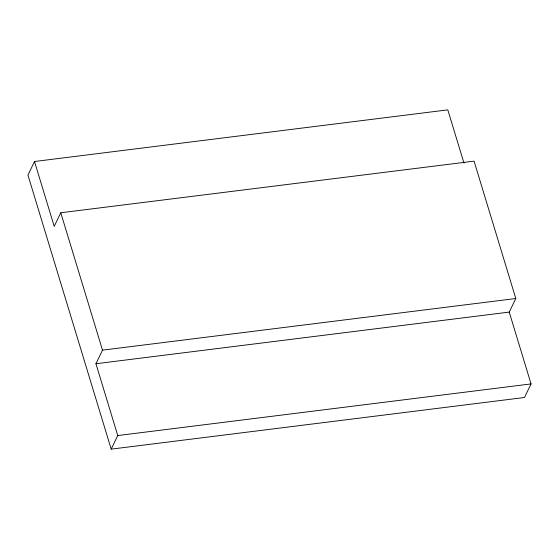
<?xml version="1.0" encoding="UTF-8"?>
<svg xmlns="http://www.w3.org/2000/svg" width="559" height="559" viewBox="0 0 559 559"><rect width="100%" height="100%" fill="white"/><g stroke="black" fill="none" stroke-linecap="round" stroke-linejoin="round"><path stroke-width="0.84" d="M34.511 161.502L27.95 175.079L111.192 449.136L524.489 397.498L531.05 383.921L509.235 312.097L515.796 298.52L474.074 161.139L60.777 212.769L54.209 226.353L34.511 161.502L447.808 109.864L463.97 163.074M111.192 449.136L117.753 435.559L95.938 363.734L102.5 350.151L60.777 212.769M102.5 350.151L515.796 298.52M95.938 363.734L509.235 312.097M117.753 435.559L531.05 383.921"/></g></svg>
